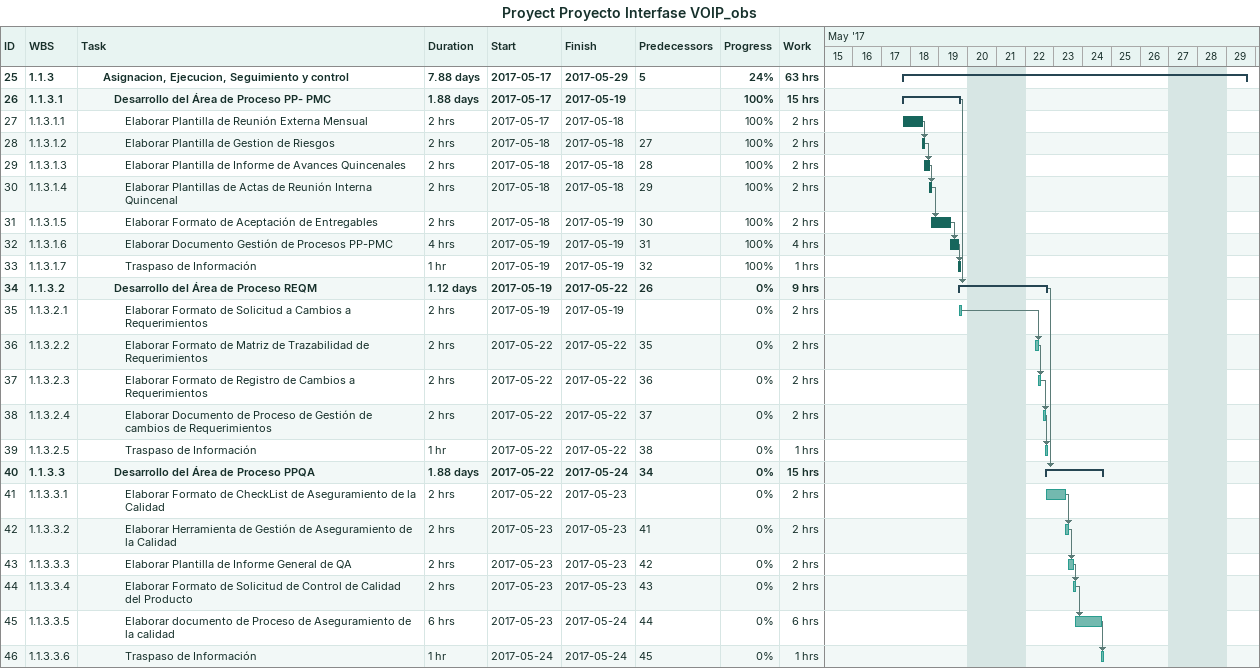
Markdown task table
Proyect Proyecto Interfase VOIP_obs

| ID | WBS | Task | Duration | Start | Finish | Predecessors | % complete | Work (h) |
|---|---|---|---|---|---|---|---|---|
| 25 | 1.1.3 | **Asignacion, Ejecucion, Seguimiento y control** | 7.88d | 2017-05-17 | 2017-05-29 | 5 | 24 | 63 |
| 26 | 1.1.3.1 | **Desarrollo del Área de Proceso PP- PMC** | 1.88d | 2017-05-17 | 2017-05-19 |  | 100 | 15 |
| 27 | 1.1.3.1.1 | Elaborar Plantilla de Reunión Externa Mensual | 2h | 2017-05-17 | 2017-05-18 |  | 100 | 2 |
| 28 | 1.1.3.1.2 | Elaborar Plantilla de Gestion de Riesgos | 2h | 2017-05-18 | 2017-05-18 | 27 | 100 | 2 |
| 29 | 1.1.3.1.3 | Elaborar Plantilla de Informe de Avances Quincenales | 2h | 2017-05-18 | 2017-05-18 | 28 | 100 | 2 |
| 30 | 1.1.3.1.4 | Elaborar Plantillas de Actas de Reunión Interna Quincenal | 2h | 2017-05-18 | 2017-05-18 | 29 | 100 | 2 |
| 31 | 1.1.3.1.5 | Elaborar Formato de Aceptación de Entregables | 2h | 2017-05-18 | 2017-05-19 | 30 | 100 | 2 |
| 32 | 1.1.3.1.6 | Elaborar Documento Gestión de Procesos PP-PMC | 4h | 2017-05-19 | 2017-05-19 | 31 | 100 | 4 |
| 33 | 1.1.3.1.7 | Traspaso de Información | 1h | 2017-05-19 | 2017-05-19 | 32 | 100 | 1 |
| 34 | 1.1.3.2 | **Desarrollo del Área de Proceso REQM** | 1.12d | 2017-05-19 | 2017-05-22 | 26 | 0 | 9 |
| 35 | 1.1.3.2.1 | Elaborar Formato de Solicitud a Cambios a Requerimientos | 2h | 2017-05-19 | 2017-05-19 |  | 0 | 2 |
| 36 | 1.1.3.2.2 | Elaborar Formato de Matriz de Trazabilidad de Requerimientos | 2h | 2017-05-22 | 2017-05-22 | 35 | 0 | 2 |
| 37 | 1.1.3.2.3 | Elaborar Formato de Registro de Cambios a Requerimientos | 2h | 2017-05-22 | 2017-05-22 | 36 | 0 | 2 |
| 38 | 1.1.3.2.4 | Elaborar Documento de Proceso de Gestión de cambios de Requerimientos | 2h | 2017-05-22 | 2017-05-22 | 37 | 0 | 2 |
| 39 | 1.1.3.2.5 | Traspaso de Información | 1h | 2017-05-22 | 2017-05-22 | 38 | 0 | 1 |
| 40 | 1.1.3.3 | **Desarrollo del Área de Proceso PPQA** | 1.88d | 2017-05-22 | 2017-05-24 | 34 | 0 | 15 |
| 41 | 1.1.3.3.1 | Elaborar Formato de CheckList de Aseguramiento de la Calidad | 2h | 2017-05-22 | 2017-05-23 |  | 0 | 2 |
| 42 | 1.1.3.3.2 | Elaborar Herramienta de Gestión de Aseguramiento de la Calidad | 2h | 2017-05-23 | 2017-05-23 | 41 | 0 | 2 |
| 43 | 1.1.3.3.3 | Elaborar Plantilla de Informe General de QA | 2h | 2017-05-23 | 2017-05-23 | 42 | 0 | 2 |
| 44 | 1.1.3.3.4 | Elaborar Formato de Solicitud de Control de Calidad del Producto | 2h | 2017-05-23 | 2017-05-23 | 43 | 0 | 2 |
| 45 | 1.1.3.3.5 | Elaborar documento de Proceso de Aseguramiento de la calidad | 6h | 2017-05-23 | 2017-05-24 | 44 | 0 | 6 |
| 46 | 1.1.3.3.6 | Traspaso de Información | 1h | 2017-05-24 | 2017-05-24 | 45 | 0 | 1 |
